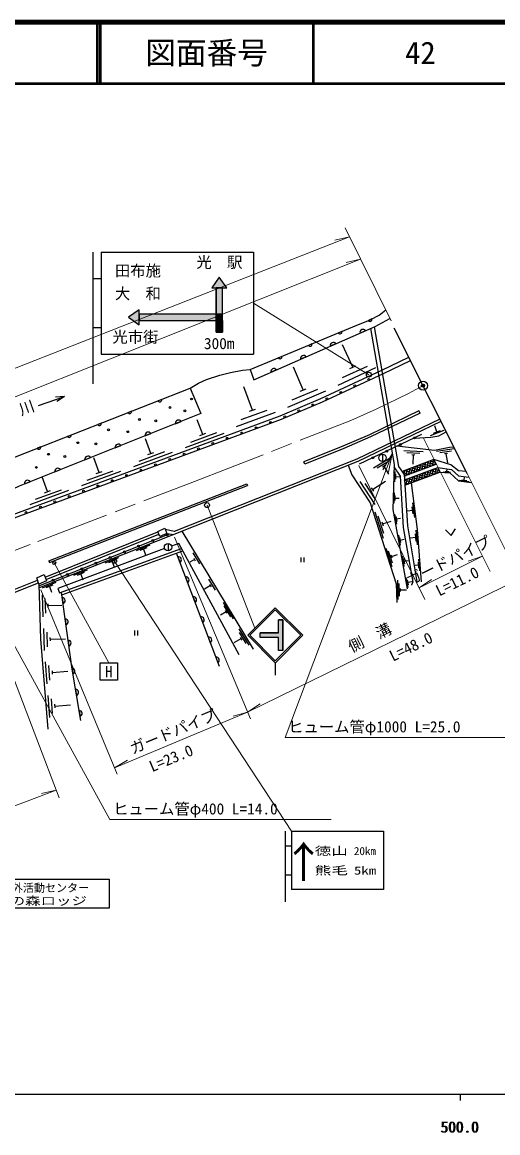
# Model space of a CAD drawing. Units: millimetres, scale not verified. Extents: x 40000 to 680000, y 20000 to 380000.
# Drawn here: x 496538 to 574122, y 198715 to 380000 of the extents above; entities that cross this region are included whole.
import ezdxf
from ezdxf.enums import TextEntityAlignment as Align

# ---------------------------------------------------------------- set-up
doc = ezdxf.new("R2010")
doc.units = ezdxf.units.MM
doc.header["$LTSCALE"] = 1000
doc.header["$PDMODE"] = 32
doc.header["$PDSIZE"] = 500
doc.linetypes.add('CHAIN', pattern=[18.5, 12, -1.5, 3.5, -1.5])
for name, color, linetype, lineweight in [('M-BGD', 7, 'Continuous', 25), ('M-BGD-EXST', 7, 'Continuous', 25), ('M-BMK', 2, 'CHAIN', 13), ('M-BMK-OTRS', 5, 'Continuous', 25), ('M-BMK-SRVR', 3, 'Continuous', 25), ('M-STR-HTXT', 7, 'Continuous', 13), ('M-STR-STRC', 7, 'Continuous', 25), ('M-TTL', 2, 'Continuous', 140), ('M-TTL-BAND', 7, 'Continuous', 25), ('M-TTL-LINE', 7, 'Continuous', 50)]:
    doc.layers.add(name, color=color, linetype=linetype, lineweight=lineweight)
for name, color, linetype in [('M-BMK-HTXT', 7, 'Continuous'), ('M-OTRS', 6, 'Continuous'), ('M-TTL-TXT', 7, 'Continuous')]:
    doc.layers.add(name, color=color, linetype=linetype)
doc.styles.add('ＭＳ ゴシック', font='')
doc.styles.get('ＭＳ ゴシック').set_extended_font_data('MS Gothic')
pattern_1 = [(75, (0, -0), (-362.22218, 97.05714), []), (165, (0, -0), (-97.05714, -362.22218), [])]

# ---------------------------------------------------------------- blocks, each defined once
blk = doc.blocks.new('open_arrow')
at = {"color": 0, "linetype": 'Continuous', "lineweight": -2}
blk.add_lwpolyline([(7.5, 1.25), (0, 0), (7.5, -1.25)], dxfattribs=at)

msp = doc.modelspace()

# ---------------------------------------------------------------- hatches: boundary and pattern name
at = {"layer": 'M-BGD'}
h = msp.add_hatch(dxfattribs=at)
h.set_pattern_fill('USER', color=256, style=0, pattern_type=2)
h.set_pattern_definition(pattern_1)
h.paths.add_polyline_path([(564031, 307830), (563688, 308603), (558511, 306651), (558846, 306156), (558864, 305876)])
h = msp.add_hatch(dxfattribs=at)
h.set_pattern_fill('USER', color=256, style=0, pattern_type=2)
h.set_pattern_definition(pattern_1)
h.paths.add_polyline_path([(564337, 307333), (558899, 305310), (558955, 304424), (564653, 306550)])
at = {"layer": 'M-STR-STRC'}
for points in [[(527468, 336634), (528162, 336634), (529204, 336634), (529898, 336634), (528683, 338370)], [(529204, 337734), (529204, 332352), (528162, 332352), (528162, 337734)], [(515619, 330616), (515619, 331311), (515619, 332352), (515619, 333047), (513883, 331832)], [(515619, 332352), (515619, 331311), (528162, 331311), (528162, 332352)], [(528162, 332352), (529204, 332352), (529204, 331311), (528162, 331311)], [(528162, 329412), (529204, 329412), (529204, 331311), (528162, 331311)], [(539082, 282425), (538332, 282425), (538332, 280300), (535332, 280300), (535332, 279550), (538332, 279550), (538332, 277425), (539082, 277425)]]:
    msp.add_hatch(color=256, dxfattribs=at).paths.add_polyline_path(points)

# ---------------------------------------------------------------- linework, layer by layer
at = {"layer": 'M-BGD'}
for p, q in [((553582, 331583), (553028, 331292)), ((548696, 329532), (548118, 329291)), ((552556, 329645), (551648, 329247)), ((543804, 327493), (543226, 327253)), ((547703, 327515), (546796, 327117)), ((550476, 323668), (548769, 327341)), ((538911, 325455), (538334, 325214)), ((542850, 325384), (541943, 324986)), ((537997, 323254), (537090, 322855)), ((542359, 319975), (540776, 323703)), ((548097, 320777), (554219, 323621)), ((548776, 321985), (552857, 323881)), ((549999, 323447), (550952, 323889)), ((534113, 316676), (532712, 320476)), ((539885, 317165), (546098, 319802)), ((540604, 318350), (544746, 320108)), ((541875, 319769), (542842, 320180)), ((499196, 317433), (503441, 318927)), ((503441, 318927), (501946, 318813)), ((503441, 318927), (502203, 318080)), ((519298, 318419), (518715, 318190)), ((514364, 316482), (513782, 316253)), ((531507, 313989), (537840, 316324)), ((532282, 315138), (536505, 316695)), ((533621, 316495), (534606, 316858)), ((561443, 316203), (561269, 316563)), ((509431, 314545), (508848, 314317)), ((521545, 314463), (522465, 314830)), ((525981, 312718), (525098, 315110)), ((564194, 313156), (563832, 314088)), ((504497, 312608), (503915, 312380)), ((516623, 312497), (517543, 312864)), ((517536, 309604), (516654, 311996)), ((523167, 310593), (529500, 312929)), ((524046, 311461), (528268, 313018)), ((525488, 312536), (526473, 312900)), ((561690, 312690), (551490, 307842)), ((563148, 312535), (565385, 313404)), ((563635, 312939), (564753, 313373)), ((499564, 310672), (498981, 310443)), ((511701, 310531), (512621, 310898)), ((561933, 309864), (558788, 310041)), ((567029, 310368), (564138, 309925)), ((566593, 309998), (564665, 309702)), ((506779, 308564), (507700, 308932)), ((509092, 306490), (508210, 308882)), ((514723, 307479), (521056, 309815)), ((515602, 308347), (519824, 309904)), ((517044, 309422), (518029, 309785)), ((542652, 307878), (542504, 308250)), ((556562, 308835), (553864, 307210)), ((556268, 308307), (554469, 307224)), ((555310, 309490), (555310, 308290)), ((561392, 309594), (559295, 309712)), ((560571, 309340), (560082, 309367)), ((560326, 309354), (560242, 307856)), ((565899, 309588), (565450, 309519)), ((565674, 309553), (565902, 308071)), ((501858, 306598), (502778, 306966)), ((506279, 304365), (512612, 306701)), ((507158, 305233), (511380, 306790)), ((508600, 306308), (509585, 306671)), ((555733, 307635), (555313, 307382)), ((555523, 307508), (556297, 306223)), ((557311, 306667), (557265, 304988)), ((564337, 307333), (564653, 306550)), ((565224, 306604), (566422, 306540)), ((565528, 306668), (566127, 306636)), ((565827, 306652), (565849, 307051)), ((496936, 304632), (497856, 305000)), ((500648, 303376), (499766, 305768)), ((500901, 292064), (533171, 304638)), ((533171, 304638), (533279, 304359)), ((551596, 305054), (554041, 301276)), ((552432, 304702), (554062, 302183)), ((553675, 303719), (555816, 305105)), ((557439, 306243), (557416, 305404)), ((557428, 305824), (558127, 305804)), ((567813, 305231), (569481, 305029)), ((568242, 305280), (569076, 305179)), ((568659, 305229), (568720, 305726)), ((497835, 301251), (504168, 303587)), ((498714, 302119), (502936, 303676)), ((500156, 303194), (501141, 303557)), ((501010, 291785), (533279, 304359)), ((553485, 304013), (553865, 303426)), ((557214, 303169), (557168, 301489)), ((557343, 302745), (557320, 301905)), ((557331, 302325), (558031, 302306)), ((560575, 299153), (560279, 301534)), ((554061, 300071), (555449, 295791)), ((554578, 299450), (555503, 296596)), ((557277, 299711), (557575, 298058)), ((557489, 299322), (557638, 298496)), ((560248, 300321), (559355, 300210)), ((560322, 299726), (560174, 300917)), ((555218, 298449), (555434, 297783)), ((555326, 298116), (556753, 298578)), ((557564, 298909), (558253, 299033)), ((499274, 287995), (520592, 296490)), ((521266, 296381), (499284, 287663)), ((500266, 289428), (518665, 296826)), ((500427, 289008), (518833, 296408)), ((520148, 296562), (521266, 296381)), ((522574, 296899), (534218, 277637)), ((557899, 296267), (558197, 294613)), ((558111, 295878), (558260, 295051)), ((558186, 295465), (558875, 295589)), ((560745, 295865), (559848, 295794)), ((560793, 295267), (560697, 296464)), ((561020, 294684), (560829, 297076)), ((502997, 286517), (522731, 293696)), ((517343, 294610), (515112, 293725)), ((516859, 294202), (515744, 293760)), ((516301, 293981), (516670, 293052)), ((520328, 294903), (520328, 293703)), ((522067, 294925), (520898, 294490)), ((531911, 276707), (522067, 294925)), ((555879, 294169), (556851, 291173)), ((556241, 293735), (556889, 291737)), ((500901, 292064), (501010, 291785)), ((512230, 292582), (509999, 291697)), ((511746, 292175), (510631, 291732)), ((511189, 291954), (511557, 291024)), ((528696, 274803), (521716, 293326)), ((521935, 292745), (522284, 291818)), ((524647, 292310), (523865, 291837)), ((524361, 293364), (525447, 291566)), ((524520, 292520), (524774, 292100)), ((542007, 292629), (542007, 291847)), ((542474, 292629), (542474, 291847)), ((556689, 293034), (556840, 292568)), ((556765, 292801), (557764, 293124)), ((558521, 292822), (558819, 291169)), ((558733, 292434), (558883, 291607)), ((558808, 292021), (559497, 292145)), ((561420, 290442), (561267, 292356)), ((507118, 290554), (504887, 289669)), ((506634, 290147), (505518, 289705)), ((561224, 291389), (560626, 291342)), ((561262, 290911), (561185, 291868)), ((491274, 285813), (499054, 288941)), ((491465, 285405), (499193, 288512)), ((502005, 288527), (499774, 287642)), ((506076, 289926), (506445, 288996)), ((523169, 289470), (523518, 288543)), ((526947, 289085), (528034, 287288)), ((557745, 288906), (557831, 285757)), ((557969, 288387), (558026, 286287)), ((559143, 289378), (559442, 287725)), ((559355, 288990), (559505, 288163)), ((559430, 288576), (560119, 288701)), ((499769, 286538), (499881, 282940)), ((501521, 288120), (500406, 287677)), ((500963, 287898), (501332, 286969)), ((527234, 288031), (526260, 287442)), ((527107, 288241), (527360, 287821)), ((558201, 287588), (558214, 287098)), ((558208, 287343), (559257, 287371)), ((500238, 285952), (500312, 283554)), ((500716, 285047), (500734, 284487)), ((500725, 284767), (502974, 284837)), ((503060, 286062), (503197, 285081)), ((524403, 286195), (524753, 285268)), ((529339, 285302), (530969, 282606)), ((529431, 284744), (530517, 282946)), ((525637, 282919), (525987, 281992)), ((529795, 283736), (528896, 283193)), ((529668, 283946), (529921, 283527)), ((500000, 281043), (500112, 277444)), ((503542, 282595), (503679, 281614)), ((531874, 280992), (533504, 278296)), ((500528, 280459), (500603, 278060)), ((501067, 279555), (501084, 278995)), ((501075, 279275), (503624, 279354)), ((514872, 280699), (514872, 279916)), ((515339, 280699), (515339, 279916)), ((526872, 279644), (527221, 278717)), ((532227, 279364), (531072, 278666)), ((531915, 280403), (533001, 278605)), ((532100, 279574), (532354, 279155)), ((504024, 279129), (504161, 278147)), ((500262, 275575), (500545, 271986)), ((528106, 276369), (528455, 275442)), ((500818, 275017), (501006, 272624)), ((501399, 274139), (501443, 273581)), ((501421, 273860), (503963, 274061)), ((504661, 274550), (504824, 273572)), ((505237, 271097), (505400, 270120)), ((500694, 270092), (500977, 266503)), ((501250, 269534), (501438, 267141)), ((501831, 268656), (501875, 268098)), ((501853, 268377), (504395, 268578)), ((505813, 267645), (505976, 266668))]:
    msp.add_line(p, q, dxfattribs=at)
for points in [[(533730, 323297), (550452, 330263), (553286, 331427), (554761, 332203), (555848, 333057)], [(533730, 323297), (534302, 321632), (554140, 330341), (556508, 331660)], [(553369, 330002), (557202, 307785), (556999, 300458), (559334, 287534)], [(553970, 330267), (557945, 307487), (558846, 306156), (559374, 297788), (560941, 288649)], [(443307, 281265), (462929, 288279), (490884, 298144), (521096, 309286), (538628, 315751), (545269, 318570), (555211, 323189), (559599, 325323)], [(443670, 281028), (463102, 287890), (491086, 297579), (521303, 308723), (538849, 315193), (545512, 318021), (555469, 322647), (559867, 324787)], [(523940, 320241), (525319, 321074), (526615, 321654), (528780, 322408), (530501, 322813), (532493, 323181), (533730, 323297)], [(429801, 285586), (432879, 285168), (434177, 285021), (437114, 285058), (440510, 285425), (443924, 286085), (448869, 287528), (478098, 296797), (476928, 301245), (481655, 302827), (492064, 307727), (523940, 320241)], [(523940, 320241), (525699, 316122), (496017, 304266), (492095, 302421), (484201, 298826), (478098, 296797), (478253, 296232), (442658, 284332)], [(561269, 316563), (553188, 312663), (548851, 310771), (542504, 308250)], [(561443, 316203), (553355, 312299), (549005, 310402), (542652, 307878)], [(564672, 315189), (551137, 308658), (521348, 296843), (519914, 297171)], [(564851, 314831), (551298, 308291), (521266, 296381)], [(560492, 312121), (563209, 312286), (564482, 312508), (565708, 313120)], [(566948, 310643), (566249, 310594), (563781, 310071), (557668, 310778)], [(568946, 306652), (567720, 306751), (566456, 307768), (563688, 308603), (558511, 306651)], [(563688, 308603), (564031, 307830), (558864, 305876)], [(549733, 307670), (550298, 306121), (553277, 301519), (557551, 288332), (557634, 285280)], [(557191, 307411), (558200, 305901), (558711, 297520), (560291, 288579)], [(558899, 305310), (564337, 307333), (566590, 307014), (567705, 305957), (569395, 305754)], [(558955, 304424), (564653, 306550), (566305, 306454), (567714, 305132), (569827, 304890)], [(561685, 288638), (560999, 297199), (560050, 304831)], [(565572, 297120), (566502, 296239), (567239, 297312)], [(519774, 294072), (502333, 287578), (502600, 286874), (522508, 294093)], [(499265, 288289), (499544, 279284), (500704, 264573)], [(506083, 266003), (504681, 274406), (502939, 286933)]]:
    msp.add_lwpolyline(points, dxfattribs=at)
for points in [[(518639, 296892), (519827, 297397), (520148, 296562), (518963, 296056)], [(498932, 289318), (500114, 289823), (500498, 288823), (499265, 288289)]]:
    msp.add_lwpolyline(points, close=True, dxfattribs=at)
for centre, radius in [((553057, 321691), 150), ((548522, 319585), 150), ((550789, 320638), 150), ((520648, 317107), 150), ((524174, 318495), 150), ((543965, 317528), 150), ((546255, 318532), 150), ((523084, 316573), 150), ((539363, 315574), 150), ((541664, 316551), 150), ((515648, 315142), 150), ((518319, 314928), 150), ((534683, 313817), 150), ((537028, 314682), 150), ((510627, 313454), 150), ((513746, 313155), 150), ((529991, 312087), 150), ((532337, 312952), 150), ((560522, 312135), 150), ((505603, 311357), 150), ((508572, 311165), 150), ((525300, 310357), 150), ((527646, 311222), 150), ((556006, 309989), 150), ((558264, 311062), 150), ((500835, 309472), 150), ((503486, 309112), 150), ((520609, 308627), 150), ((522955, 309492), 150), ((553748, 308915), 150), ((555310, 308890), 600), ((498842, 307331), 150), ((515918, 306897), 150), ((518264, 307762), 150), ((511227, 305167), 150), ((513572, 306032), 150), ((506536, 303437), 150), ((508881, 304302), 150), ((499499, 300842), 150), ((501845, 301707), 150), ((504190, 302572), 150), ((497153, 299977), 150), ((517853, 295399), 150), ((520176, 296324), 150), ((513208, 293548), 150), ((515531, 294473), 150), ((520328, 294303), 600), ((510886, 292622), 150), ((506241, 290771), 150), ((508564, 291697), 150), ((501596, 288920), 150), ((503919, 289846), 150)]:
    msp.add_circle(centre, radius, dxfattribs=at)
for centre, radius, start, end in [((553279, 331485), 318, 217.63732, 17.85505), ((548386, 329462), 318, 212.50905, 12.72678), ((552141, 329357), 505, 34.87377, 192.53196), ((543494, 327423), 318, 212.50905, 12.72678), ((547289, 327226), 505, 34.87377, 192.53196), ((538601, 325385), 318, 212.50905, 12.72678), ((542436, 325096), 505, 34.87377, 192.53196), ((537583, 322965), 505, 34.87377, 192.53196), ((518986, 318355), 318, 211.32517, 11.54291), ((514053, 316418), 318, 211.32517, 11.54291), ((509119, 314482), 318, 211.32517, 11.54291), ((522041, 314556), 505, 32.94518, 190.60337), ((504186, 312545), 318, 211.32517, 11.54291), ((517119, 312589), 505, 32.94518, 190.60337), ((499253, 310608), 318, 211.32517, 11.54291), ((512198, 310623), 505, 32.94518, 190.60337), ((507276, 308657), 505, 32.94518, 190.60337), ((502354, 306691), 505, 32.94518, 190.60337), ((497432, 304725), 505, 32.94518, 190.60337), ((522018, 292247), 505, 301.81812, 99.47631), ((523252, 288972), 505, 301.81812, 99.47631), ((503032, 285558), 505, 289.08603, 86.74422), ((524486, 285697), 505, 301.81812, 99.47631), ((525721, 282421), 505, 301.81812, 99.47631), ((503514, 282091), 505, 289.08603, 86.74422), ((526955, 279146), 505, 301.81812, 99.47631), ((503996, 278625), 505, 289.08603, 86.74422), ((528189, 275871), 505, 301.81812, 99.47631), ((504646, 274045), 505, 290.64117, 88.29936), ((505222, 270593), 505, 290.64117, 88.29936), ((505798, 267140), 505, 290.64117, 88.29936)]:
    msp.add_arc(centre, radius, start, end, dxfattribs=at)
at = {"layer": 'M-BGD-EXST'}
msp.add_lwpolyline([(509250, 275409), (512063, 275409), (512063, 272596), (509250, 272596)], close=True, dxfattribs=at)
msp.add_circle((501762, 291737), 250, dxfattribs=at)
at = {"layer": 'M-BMK'}
msp.add_lwpolyline([(372597, 279010), (380343, 276757), (385441, 275382), (388796, 274644), (394522, 273415), (400340, 272656), (406663, 272066), (411849, 271813), (418605, 271895), (424008, 272292), (429989, 272994), (437407, 274184), (443347, 275382), (448790, 276733), (454509, 278466), (461284, 280750), (465797, 282444), (469357, 283810), (499077, 295244), (524659, 305026), (550138, 315002), (554309, 316839), (559542, 319390), (561927, 320673)], dxfattribs=at)
at = {"layer": 'M-BMK-OTRS'}
msp.add_line((569113, 306319), (557237, 330041), dxfattribs=at)
at = {"layer": 'M-BMK-SRVR'}
msp.add_circle((561927, 320673), 750, dxfattribs=at)
msp.add_circle((561927, 320673), 750, dxfattribs=at)
at = {"layer": 'M-OTRS'}
msp.add_point((561927, 320673), dxfattribs=at)
at = {"layer": 'M-STR-HTXT'}
for p, q in [((549233, 346438), (556740, 331235)), ((549950, 344986), (547562, 344415)), ((551747, 341346), (549362, 340763)), ((553095, 322460), (534267, 334154)), ((572874, 290316), (561997, 312108)), ((562209, 285782), (551478, 307638)), ((578393, 287752), (569113, 306319)), ((526693, 301179), (534501, 281094)), ((533757, 266304), (521399, 295951)), ((511526, 292087), (540455, 247941)), ((561286, 287662), (571624, 292821)), ((571624, 292821), (569296, 292041)), ((501762, 291737), (510656, 275409)), ((561286, 287662), (563309, 289053)), ((512042, 257256), (499581, 287343)), ((502543, 253414), (495263, 272522)), ((533318, 267357), (535350, 268735)), ((533318, 267357), (530943, 266737)), ((511607, 258307), (513720, 259558)), ((502069, 254657), (499675, 254114))]:
    msp.add_line(p, q, dxfattribs=at)
for points in [[(424337, 299320), (431271, 300328), (433933, 300885), (437376, 301639), (442502, 303071), (447184, 304615), (549950, 344986)], [(551747, 341346), (453735, 302256), (445618, 299468), (440675, 298005), (436610, 296939), (433635, 296394), (431825, 295998), (429222, 295700), (423924, 295407)], [(556898, 309545), (539421, 263261), (577158, 263261)], [(511607, 258307), (533318, 267357), (577704, 289140)], [(490171, 287432), (510851, 249865), (546964, 249865)], [(408909, 234578), (415961, 234192), (425052, 234256), (435174, 234933), (444823, 236193), (458688, 239171), (469584, 242322), (502069, 254657)]]:
    msp.add_lwpolyline(points, dxfattribs=at)
at = {"layer": 'M-STR-STRC'}
for p, q in [((508044, 342487), (508044, 320960)), ((509433, 342487), (534267, 342487)), ((509433, 342487), (509433, 325821)), ((534267, 342487), (534267, 325821)), ((508044, 338147), (509433, 338147)), ((528683, 338370), (527468, 336634)), ((529898, 336634), (528683, 338370)), ((527468, 336634), (529898, 336634)), ((528162, 329412), (528162, 336634)), ((529204, 329412), (529204, 336634)), ((515619, 333047), (513883, 331832)), ((513883, 331832), (515619, 330616)), ((515619, 330616), (515619, 333047)), ((508044, 330161), (509433, 330161)), ((528162, 331311), (528162, 329412)), ((529204, 331311), (529204, 329412)), ((529204, 329412), (528162, 329412)), ((509433, 325821), (534267, 325821)), ((533332, 279926), (537832, 284426)), ((533686, 279926), (537832, 284072)), ((542333, 279926), (537832, 284426)), ((541979, 279926), (537832, 284072)), ((539082, 282425), (538332, 282425)), ((538332, 280300), (538332, 282425)), ((539082, 277425), (539082, 282425)), ((533332, 279926), (537832, 275425)), ((533686, 279926), (537832, 275779)), ((538332, 280300), (535332, 280300)), ((538332, 279550), (535332, 279550)), ((537832, 275779), (541979, 279926)), ((537833, 275426), (542333, 279926)), ((538332, 277425), (538332, 279550)), ((539082, 277425), (538332, 277425)), ((537832, 275425), (537832, 273425)), ((539455, 247941), (539455, 236441)), ((540455, 247941), (555455, 247941)), ((540455, 247941), (540455, 238441)), ((555455, 247941), (555455, 238441)), ((539455, 245566), (540455, 245566)), ((483203, 240113), (510703, 240113)), ((510703, 240113), (510703, 235363)), ((539455, 240816), (540455, 240816)), ((555455, 238441), (540455, 238441)), ((510703, 235363), (483203, 235363))]:
    msp.add_line(p, q, dxfattribs=at)
for points in [[(529204, 336634), (529898, 336634), (528683, 338370), (527468, 336634)], [(529204, 336634), (529898, 336634), (528683, 338370), (527468, 336634)], [(529204, 336634), (529898, 336634), (528683, 338370), (527468, 336634)], [(529204, 329412), (529204, 336634), (528162, 336634), (528162, 329412)], [(529204, 329412), (529204, 336634), (528162, 336634), (528162, 329412)], [(529204, 332352), (529204, 336634), (528162, 336634), (528162, 332352)], [(515619, 332352), (515619, 333047), (513883, 331832), (515619, 330616)], [(515619, 332352), (515619, 333047), (513883, 331832), (515619, 330616)], [(515619, 332352), (515619, 333047), (513883, 331832), (515619, 330616)], [(528162, 332352), (515619, 332352), (515619, 331311), (528162, 331311)], [(529204, 332352), (528162, 332352), (528162, 331311), (529204, 331311)], [(529204, 331311), (528162, 331311), (528162, 329412), (529204, 329412)], [(529204, 331311), (528162, 331311), (528162, 329412), (529204, 329412)], [(529204, 331311), (528162, 331311), (528162, 329412), (529204, 329412)], [(535332, 280300), (538332, 280300), (538332, 282425), (539082, 282425), (539082, 277425), (538332, 277425), (538332, 279550), (535332, 279550)]]:
    msp.add_lwpolyline(points, close=True, dxfattribs=at)
for centre in [(553095, 322460), (526693, 301179), (511526, 292087)]:
    msp.add_circle(centre, 400, dxfattribs=at)
at = {"layer": 'M-TTL'}
msp.add_line((680000, 380000), (40000, 380000), dxfattribs=at)
at = {"layer": 'M-TTL-BAND'}
for p, q in [((40000, 205000), (579000, 205000)), ((568000, 205000), (568000, 204000))]:
    msp.add_line(p, q, dxfattribs=at)
at = {"layer": 'M-TTL-LINE'}
for p, q in [((508747, 380000), (508747, 370000)), ((509247, 380000), (509247, 370000)), ((543997, 380000), (543997, 370000)), ((40000, 370000), (680000, 370000))]:
    msp.add_line(p, q, dxfattribs=at)

# ---------------------------------------------------------------- block references
at = {"layer": 'M-STR-HTXT', "xscale": 400, "yscale": 400, "rotation": 249.3}
msp.add_blockref('open_arrow', (556898, 309545), dxfattribs=at)

# ---------------------------------------------------------------- texts
at = {"layer": 'M-BGD-EXST', "style": 'ＭＳ ゴシック'}
msp.add_text('H', height=1833, dxfattribs=at).set_placement((510656, 274003), align=Align.MIDDLE_CENTER)
at = {"layer": 'M-BMK-HTXT', "style": 'ＭＳ ゴシック'}
msp.add_text('島 田 川', height=1833, rotation=19.391, dxfattribs=at).set_placement((493710, 315836), align=Align.MIDDLE_CENTER)
at = {"layer": 'M-STR-HTXT', "style": 'ＭＳ ゴシック'}
for s, rotation, p in [('ガードパイプ', 26.286, (566717, 290794)), ('L=11.0', 26.286, (568161, 287418)), ('側  溝', 26.14, (553888, 278232)), ('L=48.0', 26.14, (560600, 276748)), ('ガードパイプ', 22.627, (521692, 262871)), ('L=23.0', 22.627, (521393, 258500))]:
    msp.add_text(s, height=1833, rotation=rotation, dxfattribs=at).set_placement(p, align=Align.BOTTOM_CENTER)
for s, p in [('ヒューム管φ1000 L=25.0', (539926, 263522)), ('ヒューム管φ400 L=14.0', (511356, 250126))]:
    msp.add_text(s, height=1833, dxfattribs=at).set_placement(p, align=Align.BOTTOM_LEFT)
at = {"layer": 'M-STR-STRC', "style": 'ＭＳ ゴシック'}
for s, p in [('光\u3000駅', (528702, 340826)), ('田布施', (515409, 339435)), ('大  和', (515409, 335714)), ('光市街', (515000, 328621))]:
    msp.add_text(s, height=1833, dxfattribs=at).set_placement(p, align=Align.MIDDLE_CENTER)
for s, height, p in [('300m', 1833, (526183, 326087)), ('↑', 5132, (538955, 238816)), ('20km', 1320, (550655, 243649)), ('光市野外活動センター', 1320, (489446, 237628))]:
    msp.add_text(s, height=height, dxfattribs=at).set_placement(p, align=Align.BOTTOM_LEFT)
for s, width, p in [('徳山', 1.5, (544255, 243649)), ('熊毛', 1.5, (544276, 240468)), ('5km', 1.35, (550655, 240468)), ('周防の森ロッジ', 1.4, (489446, 235504))]:
    msp.add_text(s, height=1320, dxfattribs=dict(at, width=width)).set_placement(p, align=Align.BOTTOM_LEFT)
at = {"layer": 'M-TTL-BAND', "style": 'ＭＳ ゴシック'}
for p in [(567844, 198195), (568000, 198195)]:
    msp.add_text('500.0', height=1833, dxfattribs=at).set_placement(p, align=Align.BOTTOM_CENTER)
at = {"layer": 'M-TTL-TXT', "style": 'ＭＳ ゴシック'}
for s, p in [('図面番号', (526622, 375000)), ('42', (561497, 375000))]:
    msp.add_text(s, height=3666, dxfattribs=at).set_placement(p, align=Align.MIDDLE_CENTER)

doc.saveas('drawing.dxf')
